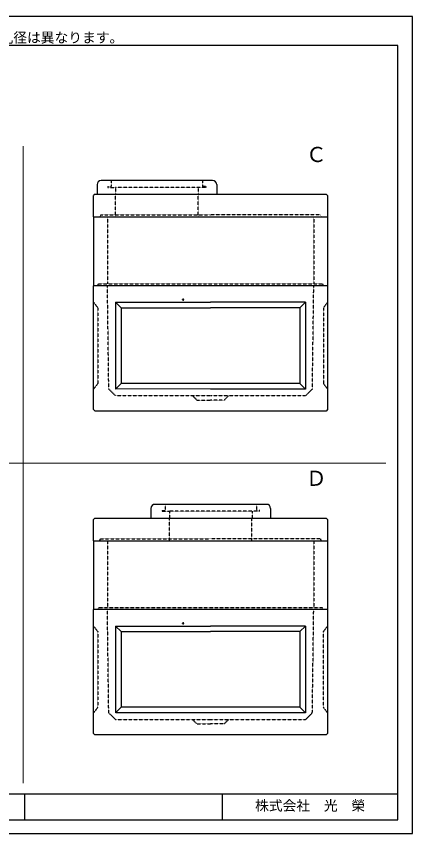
# Model space of a CAD drawing. Units: millimetres, scale not verified. Extents: x -420 to 421, y -297 to 297.
# Drawn here: x 133 to 421, y -297 to 297 of the extents above; entities that cross this region are included whole.
import ezdxf
from ezdxf.enums import TextEntityAlignment as Align

# ---------------------------------------------------------------- set-up
doc = ezdxf.new("R2010")
doc.units = ezdxf.units.MM
doc.linetypes.add('USER2', pattern=[4.7625, 3.175, -1.5875])
doc.layers.add('0-0', color=7, linetype='Continuous')
for name, color, linetype, lineweight in [('0-1_0', 9, 'Continuous', 25), ('0-2_dims', 7, 'Continuous', 18), ('0-3_pen1実線', 4, 'Continuous', 13), ('0-4_pen3実線', 7, 'Continuous', 25), ('0-5_pen4実線', 7, 'Continuous', 25), ('0-6_pen2破線', 3, 'USER2', 25)]:
    doc.layers.add(name, color=color, linetype=linetype, lineweight=lineweight)
doc.styles.add('ＭＳ ゴシック', font='')
doc.styles.get('ＭＳ ゴシック').set_extended_font_data('MS Gothic')

# ---------------------------------------------------------------- blocks, each defined once
blk = doc.blocks.new('部分図 1')
at = {"layer": '0-1_0'}
blk.add_lwpolyline([(0, 0), (16824, 0), (16824, 11878), (0, 11878)], close=True, dxfattribs=at)
at = {"layer": '0-2_dims'}
for p, q in [((11159.96, 731.96), (11159.96, 9993)), ((16434, 5383), (5700, 5383))]:
    blk.add_line(p, q, dxfattribs=at)
at = {"layer": '0-2_dims', "color": 2}
for centre in [(13485.93, 7761.4), (13485.23, 3055.4)]:
    blk.add_circle(centre, 11, dxfattribs=at)
at = {"layer": '0-3_pen1実線'}
for p, q in [((12505.93, 9386.08), (12499.97, 9392.03)), ((13288.23, 4680.08), (13282.27, 4686.03))]:
    blk.add_line(p, q, dxfattribs=at)
at = {"layer": '0-4_pen3実線'}
for p, q in [((12235.93, 9432.03), (12235.93, 9292.03)), ((13915.93, 9492.03), (12295.93, 9492.03)), ((13975.93, 9432.03), (13975.93, 9292.03)), ((12205.93, 9292), (12185.93, 9272)), ((12185.93, 8962), (12185.93, 9272)), ((12205.93, 9292), (15565.93, 9292)), ((15565.93, 9292), (15585.93, 9272)), ((15585.93, 9272), (15585.93, 8962)), ((12185.93, 8962), (15585.93, 8962)), ((12185.93, 8962), (12185.93, 7962)), ((15585.93, 8962), (15585.93, 7962)), ((12185.93, 6162), (12185.93, 7962)), ((15585.93, 7962), (12185.93, 7962)), ((15585.93, 7962), (15585.93, 6162)), ((12505.93, 7722), (12505.93, 6462)), ((12505.93, 7722), (13885.93, 7722)), ((12585.93, 7642), (12505.93, 7722)), ((15265.93, 7722), (13885.93, 7722)), ((15185.93, 7642), (15265.93, 7722)), ((15265.93, 7722), (15265.93, 6462)), ((12585.93, 7642), (12585.93, 6542)), ((12585.93, 7642), (13885.93, 7642)), ((15185.93, 7642), (13885.93, 7642)), ((15185.93, 7642), (15185.93, 6542)), ((12585.93, 6542), (12505.93, 6462)), ((13885.93, 6542), (12585.93, 6542)), ((15185.93, 6542), (13885.93, 6542)), ((15185.93, 6542), (15265.93, 6462)), ((13885.93, 6462), (12507.25, 6463.32)), ((15265.93, 6462), (13885.93, 6462)), ((12185.93, 6162), (12205.93, 6142)), ((15565.93, 6142), (12205.93, 6142)), ((15585.93, 6162), (15565.93, 6142)), ((14698.23, 4786.03), (13078.23, 4786.03)), ((13018.23, 4726.03), (13018.23, 4586.03)), ((14758.23, 4726.03), (14758.23, 4586.03)), ((12205.23, 4586), (12185.23, 4566)), ((12185.23, 4256), (12185.23, 4566)), ((12205.23, 4586), (15565.23, 4586)), ((15565.23, 4586), (15585.23, 4566)), ((15585.23, 4566), (15585.23, 4256)), ((12185.23, 4256), (15585.23, 4256)), ((12185.23, 4256), (12185.23, 3256)), ((15585.23, 4256), (15585.23, 3256)), ((12185.23, 1456), (12185.23, 3256)), ((15585.23, 3256), (12185.23, 3256)), ((15585.23, 3256), (15585.23, 1456)), ((12505.23, 3016), (12505.23, 1756)), ((12505.23, 3016), (13885.23, 3016)), ((12585.23, 2936), (12505.23, 3016)), ((15265.23, 3016), (13885.23, 3016)), ((15185.23, 2936), (15265.23, 3016)), ((15265.23, 3016), (15265.23, 1756)), ((12585.23, 2936), (12585.23, 1836)), ((12585.23, 2936), (13885.23, 2936)), ((15185.23, 2936), (13885.23, 2936)), ((15185.23, 2936), (15185.23, 1836)), ((12585.23, 1836), (12505.23, 1756)), ((13885.23, 1836), (12585.23, 1836)), ((15185.23, 1836), (13885.23, 1836)), ((15185.23, 1836), (15265.23, 1756)), ((13885.23, 1756), (12506.55, 1757.32)), ((15265.23, 1756), (13885.23, 1756)), ((12185.23, 1456), (12205.23, 1436)), ((15565.23, 1436), (12205.23, 1436)), ((15585.23, 1456), (15565.23, 1436)), ((11180, 580), (11180, 200))]:
    blk.add_line(p, q, dxfattribs=at)
for centre, start, end in [((12295.93, 9432.03), 90, 180), ((13915.93, 9432.03), 0, 90), ((13078.23, 4726.03), 90, 180), ((14698.23, 4726.03), 0, 90)]:
    blk.add_arc(centre, 60, start, end, dxfattribs=at)
at = {"layer": '0-5_pen4実線'}
for p, q in [((200, 580), (16610, 580)), ((14055, 580), (14055, 200))]:
    blk.add_line(p, q, dxfattribs=at)
blk.add_lwpolyline([(200, 200), (16610, 200), (16610, 11452), (200, 11452)], close=True, dxfattribs=at)
at = {"layer": '0-6_pen2破線'}
for p, q in [((12393.93, 9404.03), (12441.93, 9404.03)), ((12393.93, 9404.03), (12393.93, 9392.03)), ((12393.93, 9392.03), (12505.93, 9392.03)), ((12441.93, 9492.03), (12441.93, 9404.03)), ((12505.93, 9392.03), (12505.93, 9292.03)), ((13817.93, 9392.03), (12505.93, 9392.03)), ((13705.93, 9392.03), (13705.93, 9292.03)), ((13769.93, 9492.03), (13769.93, 9392.03)), ((13817.93, 9404.03), (13769.93, 9404.03)), ((13817.93, 9404.03), (13817.93, 9392.03)), ((12505.93, 8962), (12505.93, 9292)), ((13703.93, 8962), (13703.93, 9292)), ((12385.93, 8962), (12385.93, 7992)), ((15485.93, 8992), (13885.93, 8992)), ((15385.93, 8962), (15385.93, 7992)), ((15495.93, 8962), (15485.93, 8992)), ((12245.93, 7962), (12255.93, 7992)), ((12255.93, 7992), (13885.93, 7992)), ((12405.93, 6462), (12386.32, 7962)), ((13885.93, 7992), (15515.93, 7992)), ((15365.93, 6462), (15385.93, 7962)), ((15525.93, 7962), (15515.93, 7992)), ((12185.93, 7722), (12245.93, 7642)), ((15585.93, 7722), (15525.93, 7642)), ((12245.93, 7642), (12245.93, 6542)), ((15525.93, 7642), (15525.93, 6542)), ((12245.93, 6542), (12185.93, 6462)), ((15525.93, 6542), (15585.93, 6462)), ((12505.93, 6362), (12405.93, 6462)), ((15265.93, 6362), (15365.93, 6462)), ((13885.93, 6362), (12505.93, 6362)), ((13625.93, 6362), (13685.93, 6302)), ((13685.93, 6302), (13885.93, 6302)), ((15265.93, 6362), (13885.93, 6362)), ((14085.93, 6302), (13885.93, 6302)), ((14145.93, 6362), (14085.93, 6302)), ((13224.23, 4786.03), (13224.23, 4698.03)), ((14552.23, 4786.03), (14552.23, 4686.03)), ((13176.23, 4698.03), (13224.23, 4698.03)), ((13176.23, 4698.03), (13176.23, 4686.03)), ((13176.23, 4686.03), (13288.23, 4686.03)), ((13288.23, 4686.03), (13288.23, 4586.03)), ((14600.23, 4686.03), (13288.23, 4686.03)), ((14488.23, 4686.03), (14488.23, 4586.03)), ((14600.23, 4698.03), (14552.23, 4698.03)), ((14600.23, 4698.03), (14600.23, 4686.03)), ((13287.23, 4255.2), (13287.23, 4585.2)), ((14486.03, 4256), (14486.03, 4586)), ((15485.23, 4286), (13885.23, 4286)), ((15495.23, 4256), (15485.23, 4286)), ((12385.23, 4256), (12385.23, 3286)), ((15385.23, 4256), (15385.23, 3286)), ((12245.23, 3256), (12255.23, 3286)), ((12255.23, 3286), (13885.23, 3286)), ((12405.23, 1756), (12385.62, 3256)), ((13885.23, 3286), (15515.23, 3286)), ((15365.23, 1756), (15385.23, 3256)), ((15525.23, 3256), (15515.23, 3286)), ((12185.23, 3016), (12245.23, 2936)), ((15585.23, 3016), (15525.23, 2936)), ((12245.23, 2936), (12245.23, 1836)), ((15525.23, 2936), (15525.23, 1836)), ((12245.23, 1836), (12185.23, 1756)), ((15525.23, 1836), (15585.23, 1756)), ((12505.23, 1656), (12405.23, 1756)), ((15265.23, 1656), (15365.23, 1756)), ((13885.23, 1656), (12505.23, 1656)), ((13625.23, 1656), (13685.23, 1596)), ((13685.23, 1596), (13885.23, 1596)), ((15265.23, 1656), (13885.23, 1656)), ((14085.23, 1596), (13885.23, 1596)), ((14145.23, 1656), (14085.23, 1596))]:
    blk.add_line(p, q, dxfattribs=at)
for points in [[(12275.93, 8962), (12285.93, 8992), (13885.93, 8992)], [(12275.23, 4256), (12285.23, 4286), (13885.23, 4286)]]:
    blk.add_lwpolyline(points, dxfattribs=at)
at = {"layer": '0-2_dims', "style": 'ＭＳ ゴシック'}
for s, height, p in [('※ＦＥＰ管メーカー・継手メーカーに依り、削孔径は異なります。', 146.6, (6617.66, 11451.93)), ('Ｃ', 219.9, (15273.19, 9694.8)), ('Ｄ', 219.9, (15272.49, 4988.8))]:
    blk.add_text(s, height=height, dxfattribs=at).set_placement(p, align=Align.BOTTOM_LEFT)
at = {"layer": '0-4_pen3実線', "style": 'ＭＳ ゴシック'}
blk.add_text('株式会社\u3000光\u3000榮', height=146.6, dxfattribs=at).set_placement((14533, 290), align=Align.BOTTOM_LEFT)

msp = doc.modelspace()

# ---------------------------------------------------------------- block references
at = {"layer": '0-0', "xscale": 0.05, "yscale": 0.05}
msp.add_blockref('部分図 1', (-420.5, -297), dxfattribs=at)

doc.saveas('drawing.dxf')
